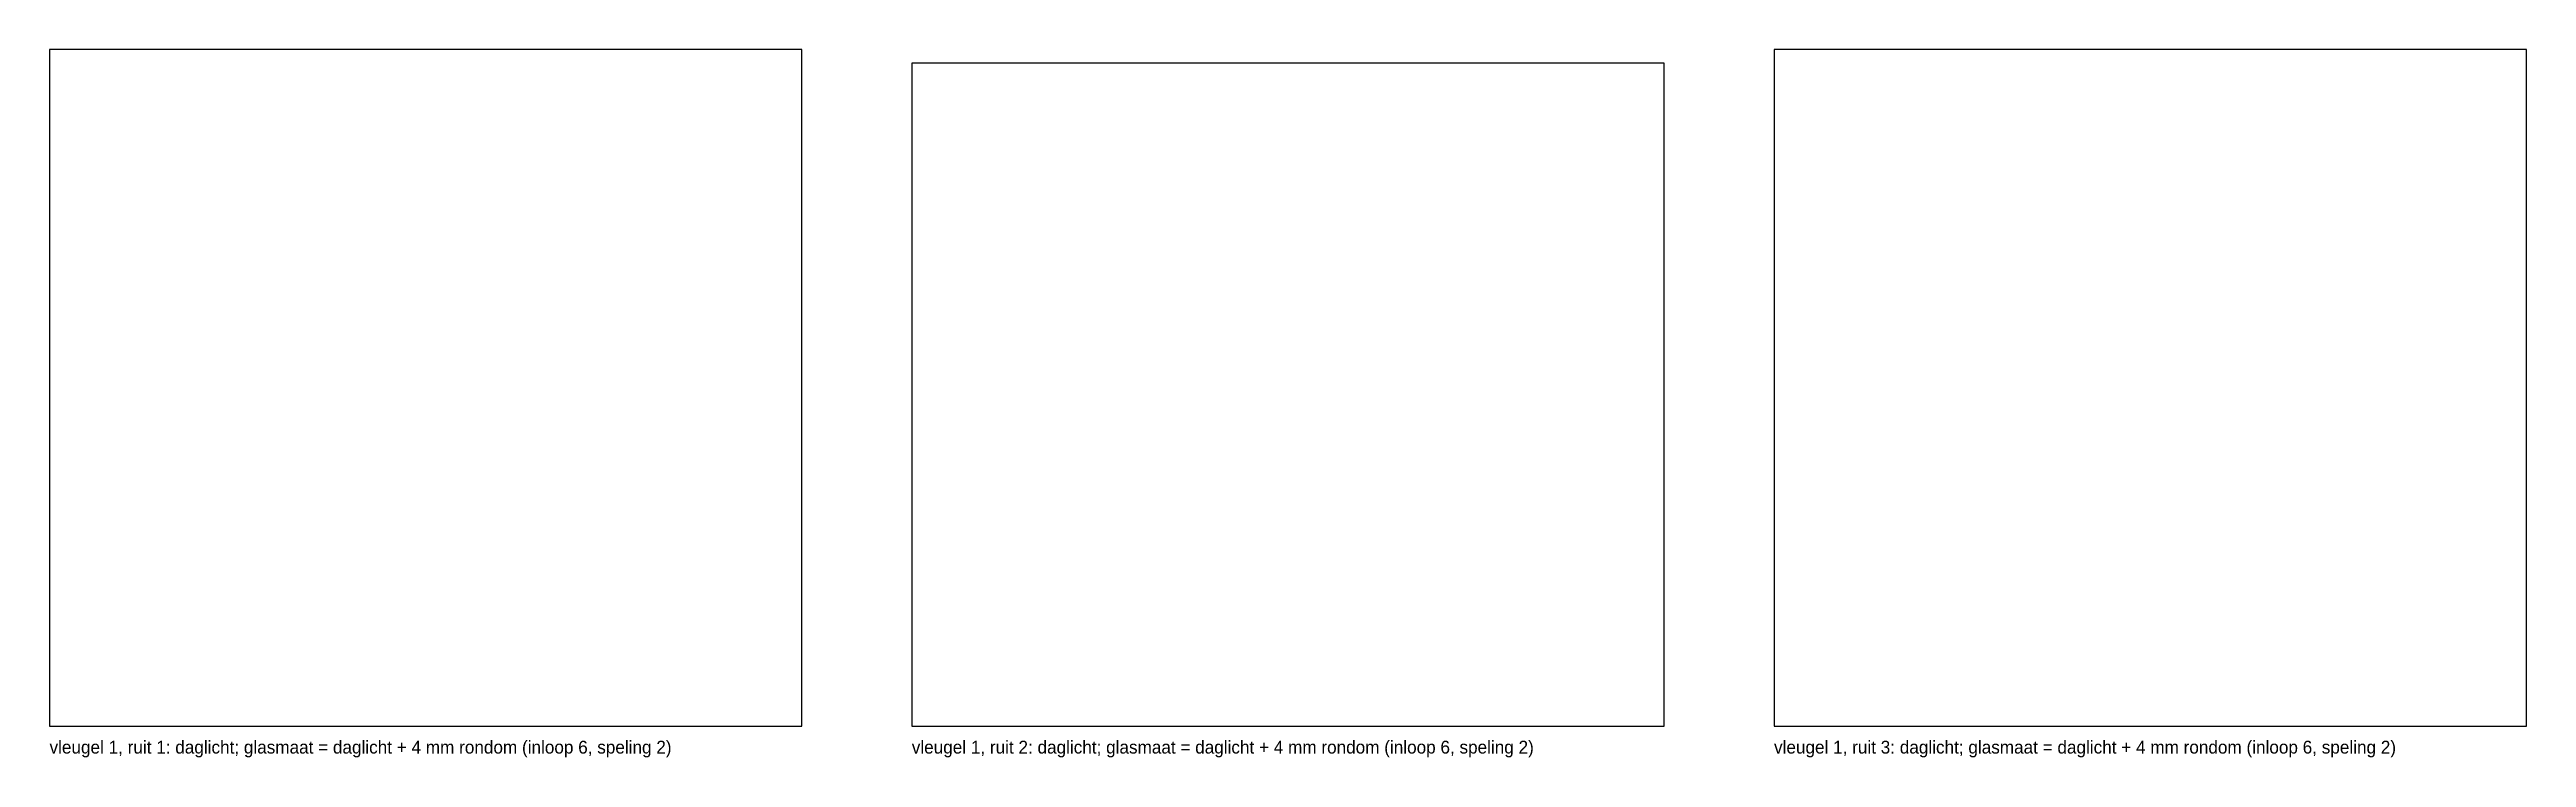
# Model space of a CAD drawing. Header units: millimetres. Extents: x 0 to 2706, y -34 to 739.
import ezdxf

# ---------------------------------------------------------------- set-up
doc = ezdxf.new("R2010")
doc.units = ezdxf.units.MM

msp = doc.modelspace()

# ---------------------------------------------------------------- linework, layer by layer
at = {"layer": 'DAGLICHT'}
for p, q in [((822, 738.6667), (0, 738.6667)), ((0, 738.6667), (0, 0)), ((822, 0), (822, 738.6667)), ((2706, 738.6667), (1884, 738.6667)), ((1884, 738.6667), (1884, 0)), ((2706, 0), (2706, 738.6667)), ((1764, 723.6667), (942, 723.6667)), ((942, 723.6667), (942, 0)), ((1764, 0), (1764, 723.6667)), ((0, 0), (822, 0)), ((942, 0), (1764, 0)), ((1884, 0), (2706, 0))]:
    msp.add_line(p, q, dxfattribs=at)

# ---------------------------------------------------------------- texts
at = {"layer": 'TEKST'}
for s, p in [('vleugel 1, ruit 1: daglicht; glasmaat = daglicht + 4 mm rondom (inloop 6, speling 2)', (0, -30)), ('vleugel 1, ruit 2: daglicht; glasmaat = daglicht + 4 mm rondom (inloop 6, speling 2)', (942, -30)), ('vleugel 1, ruit 3: daglicht; glasmaat = daglicht + 4 mm rondom (inloop 6, speling 2)', (1884, -30))]:
    msp.add_text(s, height=14, dxfattribs=at).set_placement(p)

doc.saveas('drawing.dxf')
